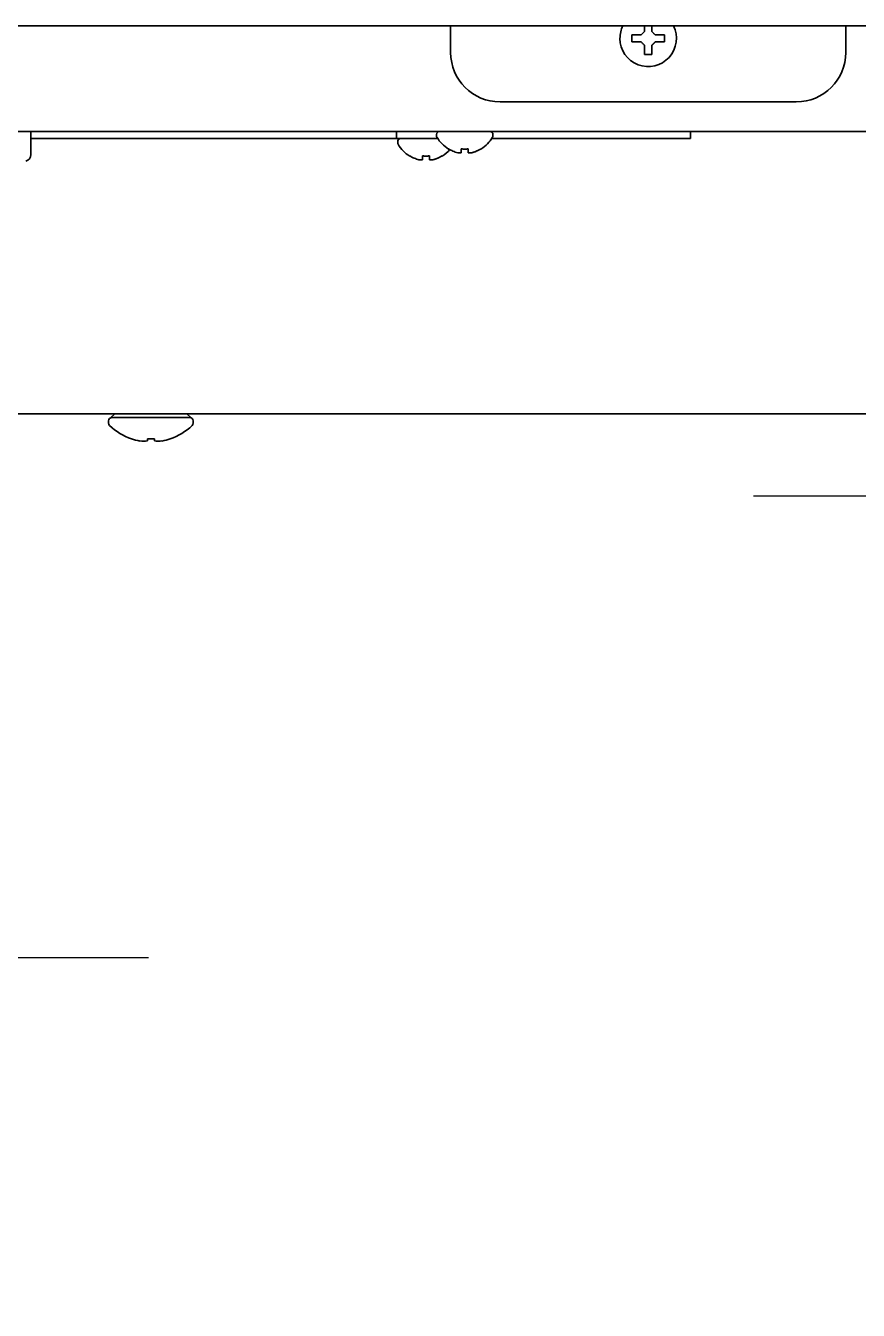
# Model space of a CAD drawing. Header units: inches. Extents: x 885 to 6823, y 710 to 5493.
# Drawn here: x 2973.5 to 3091.6, y 2187.9 to 2369.9 of the extents above; entities that cross this region are included whole.
import ezdxf

# ---------------------------------------------------------------- set-up
doc = ezdxf.new("R2010")
doc.units = ezdxf.units.IN
doc.layers.add('1', color=7, linetype='Continuous', true_color=0xffffff)

# ---------------------------------------------------------------- blocks, each defined once
blk = doc.blocks.new('A$C0B5A562A')
at = {"color": 6}
for p, q in [((0, 50), (0, -50)), ((-50, 0), (50, 0))]:
    blk.add_line(p, q, dxfattribs=at)
blk = doc.blocks.new('A$C29D5572B')
at = {"color": 1}
for p, q in [((0, 50), (0, -50)), ((-50, 0), (50, 0))]:
    blk.add_line(p, q, dxfattribs=at)
blk = doc.blocks.new('A$C0F8E2EAE')
blk.add_blockref('A$C29D5572B', (0, 0))

msp = doc.modelspace()

# ---------------------------------------------------------------- linework, layer by layer
at = {"layer": '1', "color": 7, "linetype": 'Continuous', "lineweight": 35}
for p, q in [((3094.58, 2369.86), (2788.98, 2369.86)), ((3033.78, 2369.86), (3033.78, 2366.05)), ((3089.78, 2366.05), (3089.78, 2369.86)), ((3059.48, 2368.06), (3059.48, 2368.56)), ((3059.48, 2367.56), (3059.48, 2368.06)), ((3064.08, 2368.56), (3064.08, 2368.06)), ((3064.08, 2368.06), (3064.08, 2367.56)), ((3040.78, 2359.06), (3082.78, 2359.06)), ((3187.18, 2354.86), (2694.38, 2354.86)), ((2974.28, 2351.62), (2974.28, 2354.86)), ((2979.45, 2353.86), (2974.28, 2353.86)), ((2980.87, 2353.86), (2979.45, 2353.86)), ((2981.69, 2353.86), (2980.87, 2353.86)), ((2983.11, 2353.86), (2981.69, 2353.86)), ((3025.08, 2353.86), (2983.11, 2353.86)), ((3026.08, 2353.86), (3025.08, 2353.86)), ((3026.08, 2353.86), (3026.08, 2354.86)), ((3031.96, 2353.86), (3026.08, 2353.86)), ((3026.28, 2353.46), (3026.28, 2353.26)), ((3031.78, 2354.46), (3031.78, 2354.26)), ((3063.78, 2353.86), (3039.6, 2353.86)), ((3039.78, 2354.26), (3039.78, 2354.46)), ((3067.78, 2353.86), (3063.78, 2353.86)), ((3067.78, 2353.86), (3067.78, 2354.86)), ((3033.48, 2352.38), (3033.48, 2352.41)), ((3038.08, 2352.41), (3038.08, 2352.38)), ((3027.98, 2351.38), (3027.98, 2351.41)), ((3032.58, 2351.41), (3032.58, 2351.38)), ((3148.28, 2314.86), (2955.93, 2314.86)), ((2985.28, 2313.86), (2985.28, 2313.57)), ((2986.19, 2314.86), (2985.61, 2314.36)), ((2985.61, 2314.36), (2985.71, 2314.36)), ((2985.8, 2314.36), (2985.71, 2314.36)), ((2985.8, 2314.36), (2988.1, 2314.36)), ((2988.19, 2314.36), (2988.1, 2314.36)), ((2988.8, 2314.36), (2988.19, 2314.36)), ((2988.99, 2314.36), (2988.8, 2314.36)), ((2988.99, 2314.36), (2993.57, 2314.36)), ((2993.76, 2314.36), (2993.57, 2314.36)), ((2994.37, 2314.36), (2993.76, 2314.36)), ((2994.46, 2314.36), (2994.37, 2314.36)), ((2994.46, 2314.36), (2996.76, 2314.36)), ((2996.95, 2314.36), (2996.37, 2314.86)), ((2996.85, 2314.36), (2996.76, 2314.36)), ((2996.95, 2314.36), (2996.85, 2314.36)), ((2997.28, 2313.57), (2997.28, 2313.86)), ((2988.53, 2311.33), (2988.53, 2311.32)), ((2990.78, 2311.02), (2990.78, 2311.33)), ((2991.78, 2311.33), (2991.78, 2311.02)), ((2994.03, 2311.33), (2994.03, 2311.32))]:
    msp.add_line(p, q, dxfattribs=at)
for centre, radius, start, end in [((3061.78, 2368.06), 4, 153.2531, 180), ((3061.78, 2368.06), 4, 180, 26.7413), ((3026.68, 2353.46), 0.4, 90, 180), ((3032.18, 2354.46), 0.4, 90, 180), ((3032.18, 2354.26), 0.4, 180, 210.3012), ((3035.98, 2356.48), 4.8, 210.3012, 238.6273), ((3035.58, 2356.48), 4.8, 301.3727, 329.6988), ((3039.38, 2354.46), 0.4, 0, 90), ((3039.38, 2354.26), 0.4, 329.6988, 0), ((2973.28, 2351.62), 1, 285, 358.6821), ((3026.68, 2353.26), 0.4, 180, 210.3012), ((3030.48, 2355.48), 4.8, 210.3012, 238.6273), ((3030.08, 2355.48), 4.8, 301.3727, 318.6379), ((2985.78, 2313.86), 0.5, 90, 180), ((2985.78, 2313.57), 0.5, 180, 226.2253), ((2996.78, 2313.86), 0.5, 0, 90), ((2996.78, 2313.57), 0.5, 313.7747, 0), ((2991.28, 2319.31), 8.45, 226.2253, 251.0075), ((2991.28, 2319.31), 8.45, 288.9925, 313.7747), ((2991.28, 2319.31), 8.44, 250.9729, 259.3378), ((2991.28, 2319.31), 7.99, 266.4122, 273.5878), ((2991.28, 2319.31), 8.44, 280.6622, 289.0271)]:
    msp.add_arc(centre, radius, start, end, dxfattribs=at)
for centre, major_axis, ratio, start_param, end_param in [((3040.78, 2366.06), (-4.95, -4.95), 0.999695, 5.497939, 7.068431), ((3082.78, 2366.06), (4.95, -4.95), 0.999695, 5.497939, 7.068431), ((2990.25, 2319.31), (0, -8.32), 0.707107, 6.192956, 6.373415), ((2992.31, 2319.31), (0, 8.32), 0.707107, 3.051363, 3.231822)]:
    msp.add_ellipse(centre, major_axis=major_axis, ratio=ratio, start_param=start_param, end_param=end_param, dxfattribs=at)
for points, knots in [([(3061.28, 2369.06), (3061.28, 2369.11), (3061.28, 2369.22), (3061.28, 2369.38), (3061.28, 2369.54), (3061.28, 2369.69), (3061.28, 2369.8), (3061.28, 2369.85), (3061.28, 2369.86)], [0, 0, 0, 0, 0.197015, 0.39403, 0.591046, 0.788061, 0.985076, 1, 1, 1, 1]), ([(3062.28, 2369.77), (3062.28, 2369.76), (3062.28, 2369.74), (3062.28, 2369.62), (3062.28, 2369.51), (3062.28, 2369.28), (3062.28, 2369.17), (3062.28, 2369.06)], [0, 0, 0, 0, 0.069876, 0.069876, 0.534938, 0.534938, 1, 1, 1, 1]), ([(3059.48, 2368.56), (3059.68, 2368.56), (3059.89, 2368.56), (3060.22, 2368.56), (3060.33, 2368.56), (3060.55, 2368.56), (3060.67, 2368.56), (3060.78, 2368.56)], [0, 0, 0, 0, 0.5, 0.5, 0.75, 0.75, 1, 1, 1, 1]), ([(3061.28, 2365.76), (3061.28, 2365.96), (3061.28, 2366.17), (3061.28, 2366.49), (3061.28, 2366.6), (3061.28, 2366.83), (3061.28, 2366.94), (3061.28, 2367.06)], [0, 0, 0, 0, 0.5, 0.5, 0.75, 0.75, 1, 1, 1, 1]), ([(3064.08, 2367.56), (3063.88, 2367.56), (3063.67, 2367.56), (3063.34, 2367.56), (3063.23, 2367.56), (3063.01, 2367.56), (3062.9, 2367.56), (3062.78, 2367.56)], [0, 0, 0, 0, 0.5, 0.5, 0.75, 0.75, 1, 1, 1, 1]), ([(3033.48, 2352.41), (3033.68, 2352.29), (3033.89, 2352.18), (3034.22, 2352.04), (3034.33, 2352), (3034.55, 2351.92), (3034.67, 2351.89), (3034.78, 2351.86)], [0, 0, 0, 0, 0.5, 0.5, 0.75, 0.75, 1, 1, 1, 1]), ([(3036.28, 2352.41), (3036.28, 2352.29), (3036.28, 2352.18), (3036.28, 2352.04), (3036.28, 2352), (3036.28, 2351.92), (3036.28, 2351.89), (3036.28, 2351.86)], [0, 0, 0, 0, 0.5, 0.5, 0.75, 0.75, 1, 1, 1, 1]), ([(3027.98, 2351.41), (3028.18, 2351.29), (3028.39, 2351.18), (3028.72, 2351.04), (3028.83, 2351), (3029.05, 2350.92), (3029.17, 2350.89), (3029.28, 2350.86)], [0, 0, 0, 0, 0.5, 0.5, 0.75, 0.75, 1, 1, 1, 1]), ([(3030.78, 2351.41), (3030.78, 2351.29), (3030.78, 2351.18), (3030.78, 2351.04), (3030.78, 2351), (3030.78, 2350.92), (3030.78, 2350.89), (3030.78, 2350.86)], [0, 0, 0, 0, 0.5, 0.5, 0.75, 0.75, 1, 1, 1, 1])]:
    msp.add_open_spline(points, degree=3, knots=knots, dxfattribs=at)
for points in [[(3060.78, 2368.56), (3060.8, 2368.58), (3060.85, 2368.63), (3060.92, 2368.7), (3060.99, 2368.77), (3061.07, 2368.84), (3061.14, 2368.91), (3061.21, 2368.98), (3061.26, 2369.03), (3061.28, 2369.06)], [(3062.28, 2369.06), (3062.31, 2369.03), (3062.36, 2368.98), (3062.43, 2368.9), (3062.5, 2368.83), (3062.57, 2368.76), (3062.64, 2368.69), (3062.71, 2368.62), (3062.76, 2368.58), (3062.78, 2368.56)], [(3062.78, 2368.56), (3062.83, 2368.56), (3062.94, 2368.56), (3063.1, 2368.56), (3063.26, 2368.56), (3063.42, 2368.56), (3063.57, 2368.56), (3063.73, 2368.56), (3063.89, 2368.56), (3064.02, 2368.56), (3064.08, 2368.56)], [(3060.78, 2367.56), (3060.73, 2367.56), (3060.62, 2367.56), (3060.46, 2367.56), (3060.3, 2367.56), (3060.14, 2367.56), (3059.99, 2367.56), (3059.83, 2367.56), (3059.67, 2367.56), (3059.54, 2367.56), (3059.48, 2367.56)], [(3061.28, 2367.06), (3061.25, 2367.08), (3061.2, 2367.13), (3061.13, 2367.21), (3061.06, 2367.28), (3060.99, 2367.35), (3060.92, 2367.42), (3060.85, 2367.49), (3060.8, 2367.53), (3060.78, 2367.56)], [(3062.78, 2367.56), (3062.76, 2367.53), (3062.71, 2367.48), (3062.64, 2367.41), (3062.57, 2367.34), (3062.49, 2367.27), (3062.42, 2367.2), (3062.35, 2367.13), (3062.3, 2367.08), (3062.28, 2367.06)], [(3062.28, 2367.06), (3062.28, 2367), (3062.28, 2366.89), (3062.28, 2366.73), (3062.28, 2366.57), (3062.28, 2366.42), (3062.28, 2366.27), (3062.28, 2366.11), (3062.28, 2365.94), (3062.28, 2365.82), (3062.28, 2365.76)], [(3062.28, 2365.76), (3062.11, 2365.76), (3061.78, 2365.76), (3061.45, 2365.76), (3061.28, 2365.76)], [(3034.78, 2351.86), (3034.8, 2351.86), (3034.85, 2351.85), (3034.92, 2351.85), (3034.99, 2351.84), (3035.07, 2351.84), (3035.14, 2351.85), (3035.21, 2351.85), (3035.26, 2351.86), (3035.28, 2351.86)], [(3035.28, 2352.41), (3035.45, 2352.39), (3035.78, 2352.37), (3036.11, 2352.39), (3036.28, 2352.41)], [(3035.28, 2351.86), (3035.28, 2351.87), (3035.28, 2351.9), (3035.28, 2351.95), (3035.28, 2352.01), (3035.28, 2352.07), (3035.28, 2352.14), (3035.28, 2352.21), (3035.28, 2352.3), (3035.28, 2352.37), (3035.28, 2352.41)], [(3036.28, 2351.86), (3036.31, 2351.86), (3036.36, 2351.85), (3036.43, 2351.85), (3036.5, 2351.84), (3036.57, 2351.84), (3036.64, 2351.85), (3036.71, 2351.85), (3036.76, 2351.86), (3036.78, 2351.86)], [(3036.78, 2351.86), (3036.83, 2351.87), (3036.94, 2351.9), (3037.1, 2351.95), (3037.26, 2352.01), (3037.42, 2352.07), (3037.57, 2352.14), (3037.73, 2352.21), (3037.89, 2352.3), (3038.02, 2352.37), (3038.08, 2352.41)], [(3029.28, 2350.86), (3029.3, 2350.86), (3029.35, 2350.85), (3029.42, 2350.85), (3029.49, 2350.84), (3029.57, 2350.84), (3029.64, 2350.85), (3029.71, 2350.85), (3029.76, 2350.86), (3029.78, 2350.86)], [(3029.78, 2351.41), (3029.95, 2351.39), (3030.28, 2351.37), (3030.61, 2351.39), (3030.78, 2351.41)], [(3029.78, 2350.86), (3029.78, 2350.87), (3029.78, 2350.9), (3029.78, 2350.95), (3029.78, 2351.01), (3029.78, 2351.07), (3029.78, 2351.14), (3029.78, 2351.21), (3029.78, 2351.3), (3029.78, 2351.37), (3029.78, 2351.41)], [(3030.78, 2350.86), (3030.81, 2350.86), (3030.86, 2350.85), (3030.93, 2350.85), (3031, 2350.84), (3031.07, 2350.84), (3031.14, 2350.85), (3031.21, 2350.85), (3031.26, 2350.86), (3031.28, 2350.86)], [(3031.28, 2350.86), (3031.33, 2350.87), (3031.44, 2350.9), (3031.6, 2350.95), (3031.76, 2351.01), (3031.92, 2351.07), (3032.07, 2351.14), (3032.23, 2351.21), (3032.39, 2351.3), (3032.52, 2351.37), (3032.58, 2351.41)]]:
    msp.add_open_spline(points, degree=3, dxfattribs=at)

# ---------------------------------------------------------------- block references
for name, p in [('A$C0F8E2EAE', (3126.73, 2303.26)), ('A$C0B5A562A', (2940.93, 2237.86))]:
    msp.add_blockref(name, p)

doc.saveas('drawing.dxf')
